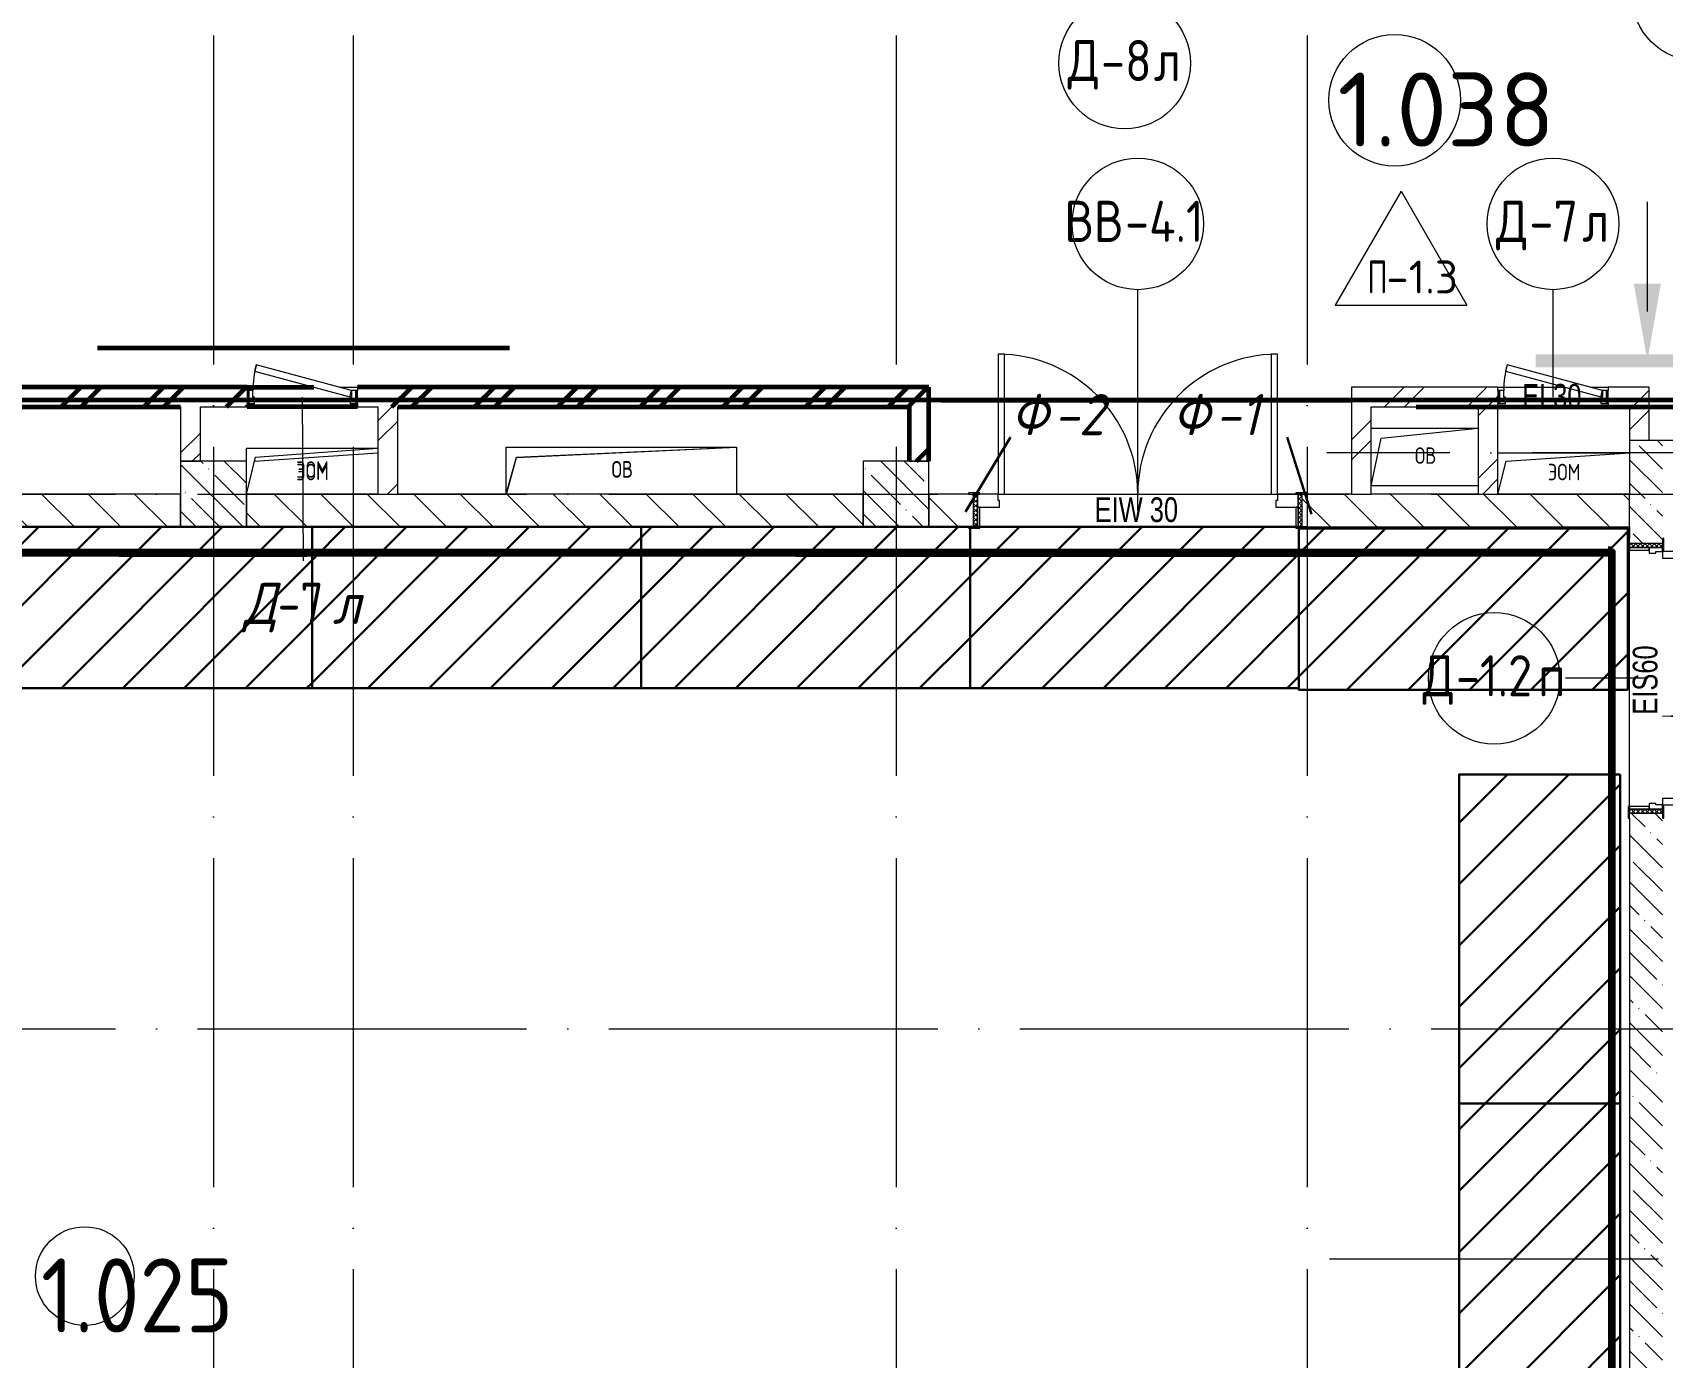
# Model space of a CAD drawing. Header units: millimetres. Extents: x -592259 to 288321, y -552984 to 293768.
# Drawn here: x 103738 to 113648, y 30527 to 38580 of the extents above; entities that cross this region are included whole.
import ezdxf

# ---------------------------------------------------------------- set-up
doc = ezdxf.new("R2010")
doc.units = ezdxf.units.MM
doc.linetypes.add('ADSK_Линия сетки', pattern=[2500, 2000, -250, 0, -250])
doc.linetypes.add('ADSK_Скрыто', pattern=[600, 300, -300])
for name, color, linetype, lineweight in [('0) кирпич', 30, 'Continuous', 60), ('0) строительные леса', 1, 'Continuous', 30), ('2)Фархверки', 40, 'Continuous', 30), ('4.1) Штук. 3 вып', 6, 'Continuous', 60), ('4.1.1) Штук.  швы3 вып.', 6, 'Continuous', 60), ('6.1) Шпаклевка 5 вып.', 160, 'Continuous', 60), ('A-AREA-____-IDEN', 250, 'Continuous', 9), ('A-DETL-GENF-OTLN', 250, 'Continuous', 5), ('A-DOOR-____-IDEN', 250, 'Continuous', 9), ('A-DOOR-____-MCUT', 250, 'Continuous', 5), ('A-DOOR-____-OTLN', 250, 'Continuous', 5), ('A-DOOR-FRAM-MCUT', 250, 'Continuous', 5), ('A-DOOR-FRAM-OTLN', 250, 'Continuous', 5), ('A-FLOR-____-IDEN', 250, 'Continuous', 9), ('A-FLOR-____-OTLN', 250, 'Continuous', 9), ('A-GLAZ-____-OTLN', 250, 'Continuous', 5), ('A-WALL-____-MCUT', 250, 'Continuous', 13), ('A-WALL-____-PATT', 250, 'Continuous', 13), ('G-____-____-SYMB', 250, 'ADSK_Скрыто', 9), ('I-WALL-____-OTLN', 250, 'Continuous', 9), ('S-COLS-____-MCUT', 250, 'Continuous', 25), ('S-COLS-____-OTLN', 250, 'Continuous', 9), ('S-GRID-____-OTLN', 250, 'Continuous', 9)]:
    doc.layers.add(name, color=color, linetype=linetype, lineweight=lineweight)
doc.styles.add('Arial Narrow', font='ARIALN.TTF', dxfattribs={"width": 0.9, "height": 150})
doc.styles.add('GOST Common_1', font='', dxfattribs={"width": 0.9, "height": 250})
doc.styles.add('ISOCPEUR', font='isocpeur.ttf', dxfattribs={"width": 0.8, "height": 100})
doc.styles.add('ISOCPEUR_1', font='isocpeur.ttf', dxfattribs={"width": 0.9, "height": 250})
doc.styles.add('ISOCPEUR_2', font='isocpeur.ttf', dxfattribs={"height": 160})
doc.styles.add('ISOCPEUR_6', font='isocpeur.ttf', dxfattribs={"height": 3.5})
doc.styles.add('ISOCPEUR_I', font='isocpeui.ttf', dxfattribs={"width": 0.9, "height": 12.5})
doc.styles.add('ISOCPEUR_I_1', font='ГОСТ тип А.ttf', dxfattribs={"height": 2500})
doc.styles.get('GOST Common_1').set_extended_font_data('GOST Common')
pattern_1 = [(45, (12287.9, -0.0006), (-251.4472, 251.4472), []), (45, (12287.9, 381), (-251.4472, 251.4472), [])]
pattern_2 = [(135, (12287.91, -0.0006), (-142.5612, -142.5612), []), (135, (12430.48, -0.0006), (-142.5612, -142.5612), [252.016, -50.403, 3.353, -47.05])]
pattern_3 = [(135, (1951.41, 124.685), (-14.14214, -14.14214), []), (225, (1951.41, 124.685), (14.14214, -14.14214), [])]
pattern_4 = [(45, (-171.384, 124.685), (-14.1421, 14.1421), []), (135, (-171.384, 124.685), (-14.1421, -14.1421), [])]

# ---------------------------------------------------------------- blocks, each defined once
blk = doc.blocks.new('Разрез - Номер вида сзади_3_5 мм-32550532-АР1_Кладочный план 1 этажа С2и3')
at = {"layer": 'G-____-____-SYMB', "linetype": 'Continuous'}
for points in [[(9.798, 0.404), (9.798, -0.394), (-0.333, -0.394), (-0.333, 0.404)], [(2.176, -4.675), (3, 0), (3.824, -4.675)]]:
    blk.add_hatch(color=256, dxfattribs=at).paths.add_polyline_path(points)
at = {"layer": 'G-____-____-SYMB', "linetype": 'Continuous', "lineweight": 20}
blk.add_line((3, -3), (3, -9.663), dxfattribs=at)
blk = doc.blocks.new('Дверь_СКБ_2Ст_Внутренняя1 - Н_Д-1_2_1640x2100h_ЛК-42478933-АР1_Маркировочный план 1 этажа С2и3')
at = {"layer": 'A-DOOR-____-OTLN'}
h = blk.add_hatch(dxfattribs=at)
h.set_pattern_fill('FP_48', color=256, style=0, pattern_type=2)
h.set_pattern_definition([(135, (1481.41, 164.685), (-14.14214, -14.14214), []), (225, (1481.41, 164.685), (14.14214, -14.14214), [])])
h.paths.add_polyline_path([(832.5, 100), (807.5, 100), (807.5, -100), (832.5, -100)])
at = {"layer": 'A-DOOR-FRAM-OTLN'}
h = blk.add_hatch(dxfattribs=at)
h.set_pattern_fill('FP_49', color=256, style=0, pattern_type=2)
h.set_pattern_definition([(45, (-641.384, 164.685), (-14.1421, 14.1421), []), (135, (-641.384, 164.685), (-14.1421, -14.1421), [])])
h.paths.add_polyline_path([(-782.5, 100), (-807.5, 100), (-807.5, -100), (-782.5, -100), (-782.5, -97)])
at = {"layer": 'A-DOOR-____-MCUT'}
for p, q in [((-757.5, 1100), (-757.5, 100)), ((-717.5, 1100), (-757.5, 1100)), ((-717.5, 100), (-717.5, 1100)), ((782.5, 640), (742.5, 640)), ((742.5, 640), (742.5, 100)), ((782.5, 100), (782.5, 640)), ((-757.5, 100), (-717.5, 100)), ((742.5, 100), (782.5, 100))]:
    blk.add_line(p, q, dxfattribs=at)
at = {"layer": 'A-DOOR-____-OTLN'}
for centre, radius, start, end in [((-757.5, 100), 1000, 0, 90), ((782.5, 100), 540, 90, 180)]:
    blk.add_arc(centre, radius, start, end, dxfattribs=at)
at = {"layer": 'A-DOOR-FRAM-MCUT'}
for p, q in [((-767.5, 108), (-837.5, 108)), ((-837.5, 108), (-837.5, 100)), ((-837.5, 100), (-767.5, 100)), ((-782.5, 100), (-807.5, 100)), ((-807.5, 100), (-807.5, -100)), ((-757.5, 100), (-782.5, 100)), ((-782.5, 100), (-782.5, 20)), ((-782.5, -100), (-782.5, 100)), ((-767.5, 100), (-782.5, 100)), ((-782.5, 100), (-782.5, 99)), ((-767.5, 100), (-767.5, 108)), ((-767.5, 99), (-767.5, 100)), ((-757.5, 60), (-757.5, 100)), ((782.5, 100), (782.5, 60)), ((807.5, 100), (782.5, 100)), ((862.5, 108), (792.5, 108)), ((792.5, 108), (792.5, 100)), ((807.5, 100), (792.5, 100)), ((792.5, 100), (792.5, 99)), ((792.5, 100), (862.5, 100)), ((807.5, 20), (807.5, 100)), ((832.5, 100), (807.5, 100)), ((807.5, 100), (807.5, -100)), ((807.5, 99), (807.5, 100)), ((832.5, -100), (832.5, 100)), ((862.5, 100), (862.5, 108)), ((-782.5, 99), (-767.5, 99)), ((-782.5, 20), (-747.5, 20)), ((-767.5, 20), (-782.5, 20)), ((-782.5, 20), (-782.5, -100)), ((-767.5, -100), (-767.5, 20)), ((-747.5, 60), (-757.5, 60)), ((-747.5, 20), (-747.5, 60)), ((782.5, 60), (772.5, 60)), ((772.5, 60), (772.5, 20)), ((772.5, 20), (807.5, 20)), ((792.5, 99), (807.5, 99)), ((807.5, 20), (792.5, 20)), ((792.5, 20), (792.5, -100)), ((807.5, -100), (807.5, 20)), ((-767.5, -100), (-837.5, -100)), ((-837.5, -100), (-837.5, -108)), ((-837.5, -108), (-767.5, -108)), ((-807.5, -100), (-782.5, -100)), ((-782.5, -100), (-767.5, -100)), ((-767.5, -108), (-767.5, -100)), ((792.5, -100), (807.5, -100)), ((862.5, -100), (792.5, -100)), ((792.5, -100), (792.5, -108)), ((792.5, -108), (862.5, -108)), ((807.5, -100), (832.5, -100)), ((862.5, -108), (862.5, -100))]:
    blk.add_line(p, q, dxfattribs=at)
blk = doc.blocks.new('Дверь_СКБ_2Ст_Внутренняя1 - Н_ВВ-4_1_2000x2600h_Фрамуга сверху-42037733-АР1_Маркировочный план 1 этажа С2и3')
at = {"layer": 'A-DOOR-____-OTLN'}
h = blk.add_hatch(dxfattribs=at)
h.set_pattern_fill('FP_17', color=256, style=0, pattern_type=2)
h.set_pattern_definition([(135, (1301.41, 164.685), (-14.1421, -14.1421), []), (225, (1301.41, 164.685), (14.1421, -14.1421), [])])
h.paths.add_polyline_path([(1012.5, -100), (1012.5, 100), (987.5, 100), (987.5, -100), (1012.5, -100)])
at = {"layer": 'A-DOOR-FRAM-OTLN'}
h = blk.add_hatch(dxfattribs=at)
h.set_pattern_fill('FP_18', color=256, style=0, pattern_type=2)
h.set_pattern_definition([(45, (-821.384, 164.685), (-14.1421, 14.1421), []), (135, (-821.384, 164.685), (-14.1421, -14.1421), [])])
h.paths.add_polyline_path([(-962.5, -100), (-962.5, 100), (-987.5, 100), (-987.5, -100)])
at = {"layer": 'A-DOOR-____-MCUT'}
for p, q in [((-837.5, 950), (-837.5, 100)), ((-797.5, 950), (-837.5, 950)), ((-797.5, 100), (-797.5, 950)), ((862.5, 950), (822.5, 950)), ((822.5, 950), (822.5, 100)), ((862.5, 100), (862.5, 950)), ((-837.5, 100), (-797.5, 100)), ((822.5, 100), (862.5, 100))]:
    blk.add_line(p, q, dxfattribs=at)
at = {"layer": 'A-DOOR-____-OTLN'}
for centre, start, end in [((-837.5, 100), 0, 90), ((862.5, 100), 90, 180)]:
    blk.add_arc(centre, 850, start, end, dxfattribs=at)
at = {"layer": 'A-DOOR-FRAM-MCUT'}
for p, q in [((-947.5, 108), (-1017.5, 108)), ((-1017.5, 108), (-1017.5, 100)), ((-1017.5, 100), (-947.5, 100)), ((-962.5, 100), (-987.5, 100)), ((-987.5, 100), (-987.5, -100)), ((-837.5, 100), (-962.5, 100)), ((-962.5, 100), (-962.5, 20)), ((-962.5, -100), (-962.5, 100)), ((-947.5, 100), (-962.5, 100)), ((-962.5, 100), (-962.5, 99)), ((-947.5, 100), (-947.5, 108)), ((-947.5, 99), (-947.5, 100)), ((-837.5, 60), (-837.5, 100)), ((862.5, 100), (862.5, 60)), ((987.5, 100), (862.5, 100)), ((1042.5, 108), (972.5, 108)), ((972.5, 108), (972.5, 100)), ((987.5, 100), (972.5, 100)), ((972.5, 100), (972.5, 99)), ((972.5, 100), (1042.5, 100)), ((987.5, 20), (987.5, 100)), ((1012.5, 100), (987.5, 100)), ((987.5, 100), (987.5, -100)), ((987.5, 99), (987.5, 100)), ((1012.5, -100), (1012.5, 100)), ((1042.5, 100), (1042.5, 108)), ((-962.5, 99), (-947.5, 99)), ((-962.5, 20), (-827.5, 20)), ((-947.5, 20), (-962.5, 20)), ((-962.5, 20), (-962.5, -100)), ((-947.5, -100), (-947.5, 20)), ((-827.5, 60), (-837.5, 60)), ((-827.5, 20), (-827.5, 60)), ((862.5, 60), (852.5, 60)), ((852.5, 60), (852.5, 20)), ((852.5, 20), (987.5, 20)), ((972.5, 99), (987.5, 99)), ((987.5, 20), (972.5, 20)), ((972.5, 20), (972.5, -100)), ((987.5, -100), (987.5, 20)), ((-947.5, -100), (-1017.5, -100)), ((-1017.5, -100), (-1017.5, -108)), ((-1017.5, -108), (-947.5, -108)), ((-987.5, -100), (-962.5, -100)), ((-962.5, -100), (-947.5, -100)), ((-947.5, -108), (-947.5, -100)), ((972.5, -100), (987.5, -100)), ((1042.5, -100), (972.5, -100)), ((972.5, -100), (972.5, -108)), ((972.5, -108), (1042.5, -108)), ((987.5, -100), (1012.5, -100)), ((1042.5, -108), (1042.5, -100))]:
    blk.add_line(p, q, dxfattribs=at)
blk = doc.blocks.new('_Wn_-As_OpeningMEP_floor__Rectangular - _Wn_-As_OpeningMEP_floor__Rectangular-32476413-АР1_Маркировочный план 1 этажа С2и3')
at = {"layer": 'A-DETL-GENF-OTLN', "lineweight": 5}
for p, q in [((-400, -75), (-350, 125)), ((-350, 125), (400, 175))]:
    blk.add_line(p, q, dxfattribs=at)
blk = doc.blocks.new('_Wn_-As_OpeningMEP_floor__Rectangular - _Wn_-As_OpeningMEP_floor__Rectangular-32790520-АР1_Маркировочный план 1 этажа С2и3')
at = {"layer": 'A-DETL-GENF-OTLN', "lineweight": 5}
for p, q in [((-264.5, 164.5), (325, 225)), ((-325, -125), (-264.5, 164.5))]:
    blk.add_line(p, q, dxfattribs=at)
blk = doc.blocks.new('_Wn_-As_OpeningMEP_floor__Rectangular - _Wn_-As_OpeningMEP_floor__Rectangular-36783980-АР1_Маркировочный план 1 этажа С2и3')
at = {"layer": 'A-DETL-GENF-OTLN', "lineweight": 5}
for p, q in [((-400, -90), (-345.4, 135.4)), ((-345.4, 135.4), (400, 190))]:
    blk.add_line(p, q, dxfattribs=at)
blk = doc.blocks.new('_Wn_-As_OpeningMEP_floor__Rectangular - _Wn_-As_OpeningMEP_floor__Rectangular-34704753-АР1_Маркировочный план 1 этажа С2и3')
at = {"layer": 'A-DETL-GENF-OTLN', "lineweight": 5}
for p, q in [((-700, -92.5), (-638.6, 131.1)), ((-638.6, 131.1), (700, 192.5))]:
    blk.add_line(p, q, dxfattribs=at)
blk = doc.blocks.new('Дверь_СКБ_1Ст_Внутренняя1 - Н_Д-7л_670x1875h_Технический шкаф ЭОМ и СС-V10-АР1_Маркировочный план 1 этажа С2и3')
at = {"layer": 'A-DOOR-____-OTLN'}
h = blk.add_hatch(dxfattribs=at)
h.set_pattern_fill('FP_22', color=256, style=0, pattern_type=2)
h.set_pattern_definition(pattern_3)
h.paths.add_polyline_path([(347.5, 40), (337.5, 40), (337.5, -40), (347.5, -40), (347.5, 0)])
at = {"layer": 'A-DOOR-FRAM-OTLN'}
h = blk.add_hatch(dxfattribs=at)
h.set_pattern_fill('FP_23', color=256, style=0, pattern_type=2)
h.set_pattern_definition(pattern_4)
h.paths.add_polyline_path([(-322.5, 40), (-322.5, -40), (-312.5, -40), (-312.5, 40)])
at = {"layer": 'A-DOOR-____-MCUT'}
for p, q in [((-267.1, 195.3), (-277.4, 156.7)), ((-277.4, 156.7), (302.1, 1.4)), ((312.5, 40), (-267.1, 195.3)), ((302.1, 1.4), (312.5, 40))]:
    blk.add_line(p, q, dxfattribs=at)
at = {"layer": 'A-DOOR-____-OTLN'}
blk.add_arc((312.5, 40), 600, 165, 180, dxfattribs=at)
at = {"layer": 'A-DOOR-FRAM-MCUT'}
for p, q in [((-312.5, 40), (-322.5, 40)), ((-322.5, 40), (-322.5, -40)), ((-287.5, 40), (-312.5, 40)), ((-312.5, 40), (-312.5, -40)), ((-312.5, -40), (-312.5, 40)), ((-287.5, 0), (-287.5, 40)), ((-277.5, 0), (-287.5, 0)), ((-277.5, -40), (-277.5, 0)), ((312.5, 0), (302.5, 0)), ((302.5, 0), (302.5, -40)), ((312.5, 40), (312.5, 0)), ((337.5, 40), (312.5, 40)), ((337.5, -40), (337.5, 40)), ((347.5, 40), (337.5, 40)), ((337.5, 40), (337.5, -40)), ((347.5, -40), (347.5, 40)), ((-322.5, -40), (-312.5, -40)), ((-312.5, -40), (-277.5, -40)), ((302.5, -40), (337.5, -40)), ((337.5, -40), (347.5, -40))]:
    blk.add_line(p, q, dxfattribs=at)
blk = doc.blocks.new('Дверь_СКБ_1Ст_Внутренняя1 - Н_Д-7л_670x1875h_Технический шкаф ЭОМ и СС-42409413-АР1_Маркировочный план 1 этажа С2и3')
at = {"layer": 'A-DOOR-____-OTLN'}
h = blk.add_hatch(dxfattribs=at)
h.set_pattern_fill('FP_22', color=256, style=0, pattern_type=2)
h.set_pattern_definition(pattern_3)
h.paths.add_polyline_path([(347.5, -40), (347.5, 40), (337.5, 40), (337.5, -40)])
at = {"layer": 'A-DOOR-FRAM-OTLN'}
h = blk.add_hatch(dxfattribs=at)
h.set_pattern_fill('FP_23', color=256, style=0, pattern_type=2)
h.set_pattern_definition(pattern_4)
h.paths.add_polyline_path([(-312.5, -40), (-312.5, 40), (-322.5, 40), (-322.5, -40)])
at = {"layer": 'A-DOOR-____-MCUT'}
for p, q in [((-267.1, 195.3), (-277.4, 156.7)), ((-277.4, 156.7), (302.1, 1.4)), ((312.5, 40), (-267.1, 195.3)), ((302.1, 1.4), (312.5, 40))]:
    blk.add_line(p, q, dxfattribs=at)
at = {"layer": 'A-DOOR-____-OTLN'}
blk.add_arc((312.5, 40), 600, 165, 180, dxfattribs=at)
at = {"layer": 'A-DOOR-FRAM-MCUT'}
for p, q in [((-312.5, 40), (-322.5, 40)), ((-322.5, 40), (-322.5, -40)), ((-287.5, 40), (-312.5, 40)), ((-312.5, 40), (-312.5, -40)), ((-312.5, -40), (-312.5, 40)), ((-287.5, 0), (-287.5, 40)), ((-277.5, 0), (-287.5, 0)), ((-277.5, -40), (-277.5, 0)), ((312.5, 0), (302.5, 0)), ((302.5, 0), (302.5, -40)), ((312.5, 40), (312.5, 0)), ((337.5, 40), (312.5, 40)), ((337.5, -40), (337.5, 40)), ((347.5, 40), (337.5, 40)), ((337.5, 40), (337.5, -40)), ((347.5, -40), (347.5, 40)), ((-322.5, -40), (-312.5, -40)), ((-312.5, -40), (-277.5, -40)), ((302.5, -40), (337.5, -40)), ((337.5, -40), (347.5, -40))]:
    blk.add_line(p, q, dxfattribs=at)
blk = doc.blocks.new('_Wn_-As_OpeningMEP_floor__Rectangular - _Wn_-As_OpeningMEP_floor__Rectangular-37165860-АР1_Маркировочный план 1 этажа С2и3')
at = {"layer": 'A-DETL-GENF-OTLN', "lineweight": 5}
for p, q in [((-698.6, -90), (-637.6, 132.7)), ((-637.6, 132.7), (700, 195))]:
    blk.add_line(p, q, dxfattribs=at)
blk = doc.blocks.new('AAR_СКБ_Марка_Помещения_мал - Номер-28977439-АР1_Маркировочный план 1 этажа С2и3')
at = {"layer": 'A-AREA-____-IDEN'}
blk.add_circle((-0.028, 0), 3, dxfattribs=at)
blk = doc.blocks.new('ADSK_Марка_Дверь - Типоразмер_ADSK_Марка-30565456-АР1_Маркировочный план 1 этажа С2и3')
at = {"layer": 'A-DOOR-____-IDEN'}
blk.add_circle((0, 0), 4, dxfattribs=at)
blk = doc.blocks.new('AAR_СКБ_Марка_Помещения - Номер-17325395-АР1_Маркировочный план 1 этажа С2и3')
at = {"layer": 'A-AREA-____-IDEN'}
blk.add_circle((0, 1.502), 4, dxfattribs=at)
blk = doc.blocks.new('AAR_СКБ_Марка_Перекрытия - Марка пола-17325028-АР1_Маркировочный план 1 этажа С2и3')
at = {"layer": 'A-FLOR-____-IDEN'}
for p, q in [((0, 6.932), (-4.002, 0)), ((0, 6.932), (4.002, 0)), ((-4.002, 0), (4.002, 0))]:
    blk.add_line(p, q, dxfattribs=at)

msp = doc.modelspace()

# ---------------------------------------------------------------- hatches: boundary and pattern name
at = {"layer": '0) кирпич'}
h = msp.add_hatch(dxfattribs=at)
h.set_pattern_fill('FP_4', color=256, style=0, pattern_type=2)
h.set_pattern_definition(pattern_1)
h.paths.add_polyline_path([(104757.8919, 36304.9994), (105042.9138, 36304.9994), (105042.9138, 36424.9994), (100742.8919, 36424.9994), (100742.8919, 36304.9994), (104637.8919, 36304.9994)])
h.paths.add_polyline_path([(105844.2913, 36304.9994), (109188.0332, 36304.9994), (109187.8919, 36424.9994), (105712.9138, 36424.9994), (105712.9138, 36304.9994), (105837.9138, 36304.9994)])
h.paths.add_polyline_path([(100304.2088, 36304.9994), (100392.8919, 36304.9994), (100392.8919, 36424.9994), (99987.9138, 36424.9994), (99987.9138, 36304.9994), (100056.4918, 36304.9994)])
h = msp.add_hatch(dxfattribs=at)
h.set_pattern_fill('FP_4', color=256, style=0, pattern_type=2)
h.set_pattern_definition(pattern_1)
h.paths.add_polyline_path([(109187.8919, 35974.9994), (109188.0332, 35974.9994), (109187.8919, 36304.9994), (109068.0332, 36304.9994), (109068.0332, 35974.9994)])
at = {"layer": '0) строительные леса'}
h = msp.add_hatch(dxfattribs=at)
h.set_pattern_fill('ANSI31', color=256, scale=83)
h.paths.add_polyline_path([(105437.8919, 34594.9994), (103437.8919, 34594.9994), (103437.8919, 35574.9994), (105437.8919, 35574.9994)])
h = msp.add_hatch(dxfattribs=at)
h.set_pattern_fill('ANSI31', color=256, scale=83)
h.paths.add_polyline_path([(107437.8919, 34594.9994), (105437.8919, 34594.9994), (105437.8919, 35574.9994), (107437.8919, 35574.9994)])
h = msp.add_hatch(dxfattribs=at)
h.set_pattern_fill('ANSI31', color=256, scale=83)
h.paths.add_polyline_path([(109437.8919, 34594.9994), (107437.8919, 34594.9994), (107437.8919, 35574.9994), (109437.8919, 35574.9994)])
h = msp.add_hatch(dxfattribs=at)
h.set_pattern_fill('ANSI31', color=256, scale=83)
h.paths.add_polyline_path([(111437.8919, 34594.9994), (109437.8919, 34594.9994), (109437.8919, 35574.9994), (111437.8919, 35574.9994)])
h = msp.add_hatch(dxfattribs=at)
h.set_pattern_fill('ANSI31', color=256, scale=83)
h.paths.add_polyline_path([(113437.8919, 34584.9994), (111437.8919, 34584.9994), (111437.8919, 35564.9994), (113437.8919, 35564.9994)])
h = msp.add_hatch(dxfattribs=at)
h.set_pattern_fill('ANSI31', color=256, scale=83)
h.paths.add_polyline_path([(113391.5178, 34070.5941), (113391.5178, 32070.5941), (112411.5178, 32070.5941), (112411.5178, 34070.5941)])
h = msp.add_hatch(dxfattribs=at)
h.set_pattern_fill('ANSI31', color=256, scale=83)
h.paths.add_polyline_path([(113391.5178, 32070.5941), (113391.5178, 30070.5941), (112411.5178, 30070.5941), (112411.5178, 32070.5941)])
at = {"layer": 'A-WALL-____-PATT', "lineweight": 15, "true_color": 0x000000}
h = msp.add_hatch(dxfattribs=at)
h.set_pattern_fill('FP_4', color=18, style=0, pattern_type=2)
h.set_pattern_definition(pattern_1)
h.paths.add_polyline_path([(112647.9138, 36304.9403), (112647.9138, 36424.9403), (111757.9138, 36424.9403), (111757.9138, 36304.9403), (112606.8083, 36304.9403)])
h.paths.add_polyline_path([(113447.9138, 36304.9403), (113447.9138, 36424.9403), (113317.9138, 36424.9403), (113317.9138, 36304.9403), (113423.1084, 36304.9403)])
h = msp.add_hatch(dxfattribs=at)
h.set_pattern_fill('FP_4', color=18, style=0, pattern_type=2)
h.set_pattern_definition(pattern_1)
h.paths.add_polyline_path([(113474.9702, 36099.9994), (113567.9138, 36099.9994), (113567.9138, 36424.9403), (113447.9138, 36424.9403), (113447.9138, 36099.9994)])
h = msp.add_hatch(dxfattribs=at)
h.set_pattern_fill('FP_4', color=18, style=0, pattern_type=2)
h.set_pattern_definition(pattern_1)
h.paths.add_polyline_path([(104637.8919, 35974.9994), (104757.8919, 35974.9994), (104757.8919, 36304.9994), (104637.8919, 36304.9994), (104637.8919, 36019.4183)])
h = msp.add_hatch(dxfattribs=at)
h.set_pattern_fill('FP_4', color=18, style=0, pattern_type=2)
h.set_pattern_definition(pattern_1)
h.paths.add_polyline_path([(105937.9138, 35775), (105957.9138, 35775), (105957.9138, 36304.9994), (105837.9138, 36304.9994), (105837.9138, 35775)])
h = msp.add_hatch(dxfattribs=at)
h.set_pattern_fill('FP_4', color=18, style=0, pattern_type=2)
h.set_pattern_definition(pattern_1)
h.paths.add_polyline_path([(111757.9138, 35775), (111877.9138, 35775), (111877.9138, 36304.9403), (111757.9138, 36304.9403), (111757.9138, 35823.2882)])
h = msp.add_hatch(dxfattribs=at)
h.set_pattern_fill('FP_4', color=18, style=0, pattern_type=2)
h.set_pattern_definition(pattern_1)
h.paths.add_polyline_path([(112527.9138, 35775), (112647.9138, 35775), (112647.9138, 36304.9403), (112527.9138, 36304.9403), (112527.9138, 35782.7922)])
h = msp.add_hatch(dxfattribs=at)
h.set_pattern_fill('FP_1', color=18, style=0, pattern_type=2)
h.set_pattern_definition(pattern_2)
h.paths.add_polyline_path([(113647.9138, 26225), (113647.9138, 33835), (113447.9138, 33835), (113447.9138, 26225.0597), (113647.8919, 26225.0455)])
h.paths.add_polyline_path([(113647.9138, 35475), (113647.9138, 36099.9994), (113447.9138, 36099.9994), (113447.9138, 35475)])
h = msp.add_hatch(dxfattribs=at)
h.set_pattern_fill('FP_2', color=18, style=0, pattern_type=2)
h.set_pattern_definition([(135, (12287.91, -0.0006), (-141.42136, -141.42136), [])])
h.paths.add_polyline_path([(112185.9827, 35575), (113447.9138, 35575), (113447.9138, 35775), (111458.0332, 35775), (111458.0332, 35575), (111813.3769, 35575)])
h.paths.add_polyline_path([(109428.0332, 35575), (109458.0318, 35575), (109458.0332, 35775), (109187.8919, 35775), (109187.8919, 35575), (109287.4661, 35575)])
h.paths.add_polyline_path([(105040.0788, 35575), (108787.8919, 35575), (108787.8919, 35775), (105037.8919, 35774.8832), (105037.9138, 35575)])
h.paths.add_polyline_path([(101671.1643, 35575), (104637.8919, 35575), (104637.8919, 35775), (101137.8919, 35775), (101137.8919, 35575)])
h.paths.add_polyline_path([(98937.2533, 35575), (100737.8919, 35575), (100737.8919, 35775), (97687.8919, 35775), (97687.8919, 35575), (98549.0724, 35575)])
h.paths.add_polyline_path([(95657.8919, 35575), (95687.8919, 35575), (95687.8919, 35775), (95437.8919, 35775), (95437.8919, 35575)])
at = {"layer": 'S-COLS-____-OTLN', "lineweight": 5, "true_color": 0x000000}
h = msp.add_hatch(dxfattribs=at)
h.set_pattern_fill('FP_1', color=18, style=0, pattern_type=2)
h.set_pattern_definition(pattern_2)
h.paths.add_polyline_path([(105037.8896, 35574.9994), (105037.8919, 35575), (105037.8919, 35974.9994), (104637.8919, 35974.9994), (104637.8919, 35575), (105000.3625, 35575)])
h = msp.add_hatch(dxfattribs=at)
h.set_pattern_fill('FP_1', color=18, style=0, pattern_type=2)
h.set_pattern_definition(pattern_2)
h.paths.add_polyline_path([(108787.9002, 35574.9994), (109187.8919, 35575), (109187.8919, 35974.9994), (108787.8919, 35974.9994), (108787.8919, 35575)])

# ---------------------------------------------------------------- linework, layer by layer
at = {"layer": '0) кирпич'}
for p, q in [((105042.9138, 36424.9994), (100732.8919, 36424.9994)), ((105042.9138, 36424.9994), (105448.7247, 36424.9994)), ((109188.0332, 36424.9994), (105712.9138, 36424.9994)), ((109188.0332, 35974.9994), (109188.0332, 36424.9994)), ((101137.8919, 36304.9994), (104637.8919, 36304.9994)), ((105712.9138, 36304.9994), (105042.9138, 36304.9994)), ((105957.9138, 36304.9994), (109068.0332, 36304.9994)), ((109068.0332, 36304.9994), (109068.0332, 35974.9994))]:
    msp.add_line(p, q, dxfattribs=at)
at = {"layer": '0) строительные леса'}
for points in [[(105437.8919, 34594.9994), (103437.8919, 34594.9994), (103437.8919, 35574.9994), (105437.8919, 35574.9994)], [(107437.8919, 34594.9994), (105437.8919, 34594.9994), (105437.8919, 35574.9994), (107437.8919, 35574.9994)], [(109437.8919, 34594.9994), (107437.8919, 34594.9994), (107437.8919, 35574.9994), (109437.8919, 35574.9994)], [(111437.8919, 34594.9994), (109437.8919, 34594.9994), (109437.8919, 35574.9994), (111437.8919, 35574.9994)], [(113437.8919, 34584.9994), (111437.8919, 34584.9994), (111437.8919, 35564.9994), (113437.8919, 35564.9994)], [(113391.5178, 34070.5941), (113391.5178, 32070.5941), (112411.5178, 32070.5941), (112411.5178, 34070.5941)], [(113391.5178, 32070.5941), (113391.5178, 30070.5941), (112411.5178, 30070.5941), (112411.5178, 32070.5941)]]:
    msp.add_lwpolyline(points, close=True, dxfattribs=at)
at = {"layer": '2)Фархверки'}
for p, q in [((109410.7361, 35666.6998), (109684.0859, 36120.6259)), ((111514.7361, 35652.6003), (111366.0004, 36120.6259))]:
    msp.add_line(p, q, dxfattribs=at)
at = {"layer": '4.1) Штук. 3 вып'}
msp.add_lwpolyline([(100384.7674, 39584.0455), (120826.1746, 39584.0455), (120826.1746, 36345.8613), (100384.7674, 36345.8613), (100384.7674, 36424.9994)], dxfattribs=at)
msp.add_lwpolyline([(95588.0033, 26539.5988), (113331.5013, 26539.5988), (113331.5013, 35406.7829), (95588.0033, 35406.7829)], close=True, dxfattribs=at)
at = {"layer": '4.1.1) Штук.  швы3 вып.'}
for points in [[(104133.4613, 36664.0856), (106637.3395, 36664.0856)], [(109260.3188, 36345.8613), (111764.1969, 36345.8613)], [(112150.473, 36304.9403), (114654.3512, 36304.9403)], [(104263.5807, 35406.7829), (105405.9038, 35406.7829)], [(108383.2257, 35406.7829), (109525.5487, 35406.7829)], [(109525.5487, 35406.7829), (110667.8717, 35406.7829)], [(110667.8717, 35406.7829), (111810.1948, 35406.7829)], [(113331.5013, 34198.2155), (113331.5013, 35455.3469)], [(113331.5013, 33131.1413), (113331.5013, 34388.2726)]]:
    msp.add_lwpolyline(points, dxfattribs=at)
at = {"layer": '6.1) Шпаклевка 5 вып.'}
msp.add_lwpolyline([(95599.5901, 35429.7163), (113347.9138, 35429.7163), (113347.9138, 26565), (95599.5901, 26565)], close=True, dxfattribs=at)
at = {"layer": 'A-DOOR-____-IDEN', "color": 18, "true_color": 0x000000}
for p, q in [((110458.0332, 35675), (110457.5758, 37017.6241)), ((112982.9138, 36364.9403), (112982.9138, 37017.6241)), ((105377.9138, 36364.9994), (105383.4114, 35369.5229)), ((113547.9138, 34655), (113059.3973, 34655))]:
    msp.add_line(p, q, dxfattribs=at)
at = {"layer": 'A-FLOR-____-OTLN', "color": 18, "lineweight": 5, "true_color": 0x000000}
for p, q in [((111877.9138, 36175), (112527.9138, 36175)), ((105037.9138, 36055), (105837.9138, 36055)), ((105037.9138, 35974.9994), (105037.9138, 36055)), ((106618.1919, 36060), (108018.1919, 36060)), ((106618.1919, 35775), (106618.1919, 36060)), ((108018.1919, 36060), (108018.1919, 35775)), ((112647.9138, 36025), (113447.9138, 36025)), ((112527.9138, 35825), (111877.9138, 35825)), ((109648.0332, 35775), (111268.0332, 35775))]:
    msp.add_line(p, q, dxfattribs=at)
at = {"layer": 'A-WALL-____-MCUT', "color": 18, "lineweight": 15, "true_color": 0x000000}
for p, q in [((105042.9138, 36404.9994), (105042.9138, 36424.9994)), ((105712.9138, 36424.9994), (105712.9138, 36404.9994)), ((112647.9138, 36424.9403), (111757.9138, 36424.9403)), ((111757.9138, 36424.9403), (111757.9138, 35775)), ((112647.9138, 36404.9403), (112647.9138, 36424.9403)), ((113567.9138, 36424.9403), (113317.9138, 36424.9403)), ((113317.9138, 36424.9403), (113317.9138, 36404.9403)), ((113567.9138, 36099.9994), (113567.9138, 36424.9403)), ((104637.8919, 36304.9994), (104637.8919, 35974.9994)), ((104757.8919, 36304.9994), (105042.9138, 36304.9994)), ((104757.8919, 35974.9994), (104757.8919, 36304.9994)), ((105042.9138, 36304.9994), (105042.9138, 36324.9994)), ((105712.9138, 36324.9994), (105712.9138, 36304.9994)), ((105712.9138, 36304.9994), (105837.9138, 36304.9994)), ((105837.9138, 36304.9994), (105837.9138, 35775)), ((105957.9138, 35775), (105957.9138, 36304.9994)), ((111877.9138, 36304.9403), (112527.9138, 36304.9403)), ((111877.9138, 35775), (111877.9138, 36304.9403)), ((112527.9138, 36304.9403), (112527.9138, 35775)), ((112647.9138, 35775), (112647.9138, 36324.9403)), ((113317.9138, 36324.9403), (113317.9138, 36304.9403)), ((113317.9138, 36304.9403), (113447.9138, 36304.9403)), ((113447.9138, 36304.9403), (113447.9138, 36099.9994)), ((113447.9138, 36099.9994), (113447.9138, 35775)), ((113567.9138, 36099.9994), (113447.9138, 36099.9994)), ((114917.9144, 36099.9994), (113567.9138, 36099.9994)), ((104637.8919, 35974.9994), (104757.8919, 35974.9994)), ((109068.0332, 35974.9994), (109188.0332, 35974.9994)), ((104637.8919, 35775), (101137.8919, 35775)), ((104637.8919, 35575), (104637.8919, 35775)), ((105837.9138, 35775), (105037.8919, 35775)), ((105037.8919, 35775), (105037.8919, 35575)), ((105837.9138, 35775), (105957.9138, 35775)), ((108787.8919, 35775), (105957.9138, 35775)), ((108787.8919, 35575), (108787.8919, 35775)), ((109428.0332, 35775), (109187.8919, 35775)), ((109187.8919, 35775), (109187.8919, 35575)), ((111757.9138, 35775), (111488.0332, 35775)), ((111757.9138, 35775), (111877.9138, 35775)), ((112527.9138, 35775), (111877.9138, 35775)), ((112527.9138, 35775), (112647.9138, 35775)), ((113447.9138, 35775), (112647.9138, 35775)), ((113447.9138, 35575), (113447.9138, 35775)), ((101137.8919, 35575), (104637.8919, 35575)), ((105037.8919, 35575), (108787.8919, 35575)), ((109187.8919, 35575), (109428.0332, 35575)), ((111488.0332, 35575), (113447.9138, 35575)), ((113447.9138, 35575), (113447.9138, 35505)), ((113447.9138, 33805), (113447.9138, 26640))]:
    msp.add_line(p, q, dxfattribs=at)
at = {"layer": 'I-WALL-____-OTLN', "color": 18, "lineweight": 15, "true_color": 0x000000}
for p, q in [((105603.2728, 36424.9994), (105712.9138, 36424.9994)), ((112647.9138, 36424.9403), (113053.7247, 36424.9403)), ((113208.2728, 36424.9403), (113317.9138, 36424.9403)), ((113317.9138, 36304.9403), (112647.9138, 36304.9403)), ((109648.0332, 35775), (111268.0332, 35775)), ((111418.0332, 35575), (109498.0332, 35575)), ((113447.9138, 33875), (113447.9138, 35435))]:
    msp.add_line(p, q, dxfattribs=at)
at = {"layer": 'S-COLS-____-MCUT', "color": 18, "lineweight": 5, "true_color": 0x000000}
for p, q in [((105037.8919, 35974.9994), (104637.8919, 35974.9994)), ((104637.8919, 35974.9994), (104637.8919, 35775)), ((105037.8919, 35775), (105037.8919, 35974.9994)), ((109068.0332, 35974.9994), (108787.8919, 35974.9994)), ((108787.8919, 35974.9994), (108787.8919, 35775)), ((109187.8919, 35775), (109187.8919, 35974.9994)), ((104637.8919, 35574.9994), (105037.8919, 35574.9994)), ((108787.8919, 35574.9994), (109187.8919, 35574.9994))]:
    msp.add_line(p, q, dxfattribs=at)
at = {"layer": 'S-COLS-____-OTLN', "color": 18, "lineweight": 5, "true_color": 0x000000}
for p, q in [((109187.8919, 35974.9994), (109068.0332, 35974.9994)), ((104637.8919, 35775), (104637.8919, 35574.9994)), ((105037.8919, 35574.9994), (105037.8919, 35775)), ((108787.8919, 35775), (108787.8919, 35574.9994)), ((109187.8919, 35574.9994), (109187.8919, 35775))]:
    msp.add_line(p, q, dxfattribs=at)
at = {"layer": 'S-GRID-____-OTLN', "color": 18, "linetype": 'ADSK_Линия сетки', "true_color": 0x000000}
for p, q in [((104837.9138, 61063.6538), (104837.9138, -2919.5356)), ((105687.9138, 61063.6538), (105687.9138, -2919.5356)), ((108987.9138, 61063.6538), (108987.9138, -2919.5356)), ((111487.9138, 61063.6538), (111487.9138, -2919.5356)), ((167356.8279, 36025), (111607.9138, 36025)), ((77240.3519, 35775), (168626.8279, 35775)), ((77240.3519, 32525), (168626.8279, 32525)), ((168626.8279, 31125), (111607.9138, 31125))]:
    msp.add_line(p, q, dxfattribs=at)

# ---------------------------------------------------------------- block references
at = {"layer": 'A-AREA-____-IDEN', "color": 18, "true_color": 0x000000, "xscale": 99.99999999999993, "yscale": 99.99999999999993, "zscale": 99.99999999999993}
for name, p in [('AAR_СКБ_Марка_Помещения - Номер-17325395-АР1_Маркировочный план 1 этажа С2и3', (112020.1287, 38018.999)), ('AAR_СКБ_Марка_Помещения_мал - Номер-28977439-АР1_Маркировочный план 1 этажа С2и3', (104057.8947, 31021.0965))]:
    msp.add_blockref(name, p, dxfattribs=at)
at = {"layer": 'A-DOOR-____-IDEN', "color": 18, "true_color": 0x000000, "xscale": 99.99999999999993, "yscale": 99.99999999999993, "zscale": 99.99999999999993}
for p in [(113862.9005, 38807.6086), (110377.9138, 38394.8392), (110458.0332, 37417.6241), (112982.9138, 37417.6241), (112625.1547, 34655)]:
    msp.add_blockref('ADSK_Марка_Дверь - Типоразмер_ADSK_Марка-30565456-АР1_Маркировочный план 1 этажа С2и3', p, dxfattribs=at)
at = {"layer": 'A-DOOR-____-OTLN', "color": 18, "true_color": 0x000000}
for name, p in [('Дверь_СКБ_2Ст_Внутренняя1 - Н_ВВ-4_1_2000x2600h_Фрамуга сверху-42037733-АР1_Маркировочный план 1 этажа С2и3', (110445.5332, 35675)), ('Дверь_СКБ_1Ст_Внутренняя1 - Н_Д-7л_670x1875h_Технический шкаф ЭОМ и СС-V10-АР1_Маркировочный план 1 этажа С2и3', (105365.4138, 36364.9994)), ('Дверь_СКБ_1Ст_Внутренняя1 - Н_Д-7л_670x1875h_Технический шкаф ЭОМ и СС-42409413-АР1_Маркировочный план 1 этажа С2и3', (112970.4138, 36364.9403))]:
    msp.add_blockref(name, p, dxfattribs=at)
at = {"layer": 'A-DOOR-____-OTLN', "color": 18, "true_color": 0x000000, "rotation": 269.9999999999999}
msp.add_blockref('Дверь_СКБ_2Ст_Внутренняя1 - Н_Д-1_2_1640x2100h_ЛК-42478933-АР1_Маркировочный план 1 этажа С2и3', (113547.9138, 34667.5), dxfattribs=at)
at = {"layer": 'A-FLOR-____-IDEN', "color": 18, "true_color": 0x000000, "xscale": 99.99999999999993, "yscale": 99.99999999999993, "zscale": 99.99999999999993}
msp.add_blockref('AAR_СКБ_Марка_Перекрытия - Марка пола-17325028-АР1_Маркировочный план 1 этажа С2и3', (112058.6836, 36923.5499), dxfattribs=at)
at = {"layer": 'A-GLAZ-____-OTLN', "color": 18, "true_color": 0x000000}
for name, p in [('_Wn_-As_OpeningMEP_floor__Rectangular - _Wn_-As_OpeningMEP_floor__Rectangular-32790520-АР1_Маркировочный план 1 этажа С2и3', (112202.9138, 35950)), ('_Wn_-As_OpeningMEP_floor__Rectangular - _Wn_-As_OpeningMEP_floor__Rectangular-36783980-АР1_Маркировочный план 1 этажа С2и3', (105437.9138, 35865)), ('_Wn_-As_OpeningMEP_floor__Rectangular - _Wn_-As_OpeningMEP_floor__Rectangular-32476413-АР1_Маркировочный план 1 этажа С2и3', (105437.9138, 35850)), ('_Wn_-As_OpeningMEP_floor__Rectangular - _Wn_-As_OpeningMEP_floor__Rectangular-34704753-АР1_Маркировочный план 1 этажа С2и3', (107318.1919, 35867.5)), ('_Wn_-As_OpeningMEP_floor__Rectangular - _Wn_-As_OpeningMEP_floor__Rectangular-37165860-АР1_Маркировочный план 1 этажа С2и3', (107318.1919, 35864.9702)), ('_Wn_-As_OpeningMEP_floor__Rectangular - _Wn_-As_OpeningMEP_floor__Rectangular-32476413-АР1_Маркировочный план 1 этажа С2и3', (113047.9138, 35850))]:
    msp.add_blockref(name, p, dxfattribs=at)
at = {"layer": 'G-____-____-SYMB', "linetype": 'Continuous', "xscale": 99.99999999999993, "yscale": 99.99999999999993, "zscale": 99.99999999999993, "rotation": 180}
msp.add_blockref('Разрез - Номер вида сзади_3_5 мм-32550532-АР1_Кладочный план 1 этажа С2и3', (113856.4238, 36585.8102), dxfattribs=at)

# ---------------------------------------------------------------- texts
at = {"layer": '2)Фархверки', "attachment_point": 1}
for s, insert, char_height, width, style in [('\\fISOCPEUR|b0|i1|c204|p34|;Ф', (109688.1877, 36383.1175), 250, 312.658125, 'ISOCPEUR_I'), ('-2', (109946.1564, 36383.1175), 250, 448.945, 'ISOCPEUR_I'), ('\\fISOCPEUR|b0|i1|c204|p34|;Ф', (110670.1022, 36383.1175), 250, 312.658125, 'ISOCPEUR_I'), ('-1', (110928.071, 36383.1175), 250, 384.81, 'ISOCPEUR_I'), ('ЭОМ', (105341.1349, 35973.9554), 100, 250.1265, 'ISOCPEUR'), ('ОВ', (107258.213, 35976.4554), 100, 160.3375, 'ISOCPEUR'), ('ОВ', (107258.213, 35973.9256), 100, 160.3375, 'ISOCPEUR'), ('ОВ', (112142.9349, 36058.9554), 100, 160.3375, 'ISOCPEUR'), ('ЭОМ', (105341.1349, 35958.9554), 100, 250.1265, 'ISOCPEUR'), ('ЭОМ', (112951.1349, 35958.9554), 100, 250.1265, 'ISOCPEUR')]:
    msp.add_mtext(s, dxfattribs=dict(at, insert=insert, char_height=char_height, width=width, style=style))
at = {"layer": 'A-AREA-____-IDEN', "color": 18, "true_color": 0x000000, "char_height": 450, "attachment_point": 1}
for s, insert, width, style in [('1.038', (111672.3046, 38337.7295), 800.885812, 'ISOCPEUR_6'), ('1.025', (103788.3944, 31128.582), 609.2825, 'ISOCPEUR_1')]:
    msp.add_mtext(s, dxfattribs=dict(at, insert=insert, width=width, style=style))
at = {"layer": 'A-DOOR-____-IDEN', "color": 18, "true_color": 0x000000, "attachment_point": 1}
for s, insert, char_height, width, style in [('\\fGOST Common|b0|i0|c204|p34|;\\W.9;Д', (110031.8564, 38535.2898), 250, 245.316375, 'GOST Common_1'), ('-8', (110234.2627, 38535.2898), 250, 389.620125, 'GOST Common_1'), ('\\fGOST Common|b0|i0|c204|p34|;\\W.9;л', (110555.7314, 38535.2898), 250, 194.810062, 'GOST Common_1'), ('-4.1', (110380.2695, 37558.0747), 250, 627.721312, 'GOST Common_1'), ('ВВ', (110011.1758, 37558.0747), 250, 447.341625, 'GOST Common_1'), ('\\fGOST Common|b0|i0|c204|p34|;\\W.9;Д', (112636.8564, 37558.0747), 250, 245.316375, 'GOST Common_1'), ('-7', (112839.2627, 37558.0747), 250, 389.620125, 'GOST Common_1'), ('\\fGOST Common|b0|i0|c204|p34|;\\W.9;л', (113160.7314, 37558.0747), 250, 194.810062, 'GOST Common_1'), ('EI 30', (112794.8064, 36445.0888), 150, 447.341625, 'Arial Narrow'), ('EIW 30', (110195.6758, 35755.1485), 150, 627.721312, 'Arial Narrow'), ('\\fISOCPEUR|b0|i1|c204|p34|;\\W.9;Д', (105020.1564, 35235.8771), 250, 252.531562, 'ISOCPEUR_I_1'), ('-7', (105228.5158, 35235.8771), 250, 404.0505, 'ISOCPEUR_I_1'), ('\\fISOCPEUR|b0|i1|c204|p34|;\\W.9;л', (105561.8908, 35235.8771), 250, 202.02525, 'ISOCPEUR_I_1'), ('\\fGOST Common|b0|i0|c204|p34|;\\W.9;Д', (112189.9973, 34795.4506), 250, 245.316375, 'GOST Common_1'), ('-1.2', (112392.4035, 34795.4506), 250, 606.07575, 'GOST Common_1'), ('\\fGOST Common|b0|i0|c204|p34|;\\W.9;п', (112892.466, 34795.4506), 250, 194.810062, 'GOST Common_1')]:
    msp.add_mtext(s, dxfattribs=dict(at, insert=insert, char_height=char_height, width=width, style=style))
at = {"layer": 'A-DOOR-____-IDEN', "color": 18, "true_color": 0x000000, "insert": (113467.7653, 34434.0426), "char_height": 150, "width": 526.708687, "attachment_point": 1, "rotation": 90, "style": 'Arial Narrow'}
msp.add_mtext('EIS60', dxfattribs=at)
at = {"layer": 'A-FLOR-____-IDEN', "color": 18, "true_color": 0x000000, "char_height": 200, "attachment_point": 1, "style": 'ISOCPEUR_2'}
for s, insert, width in [('\\fISOCPEUR|b0|i0|c204|p34|;\\W.7;П', (111853.4487, 37194.9357), 140.295312), ('-1.3', (111969.2039, 37194.9357), 381.60325)]:
    msp.add_mtext(s, dxfattribs=dict(at, insert=insert, width=width))

doc.saveas('drawing.dxf')
